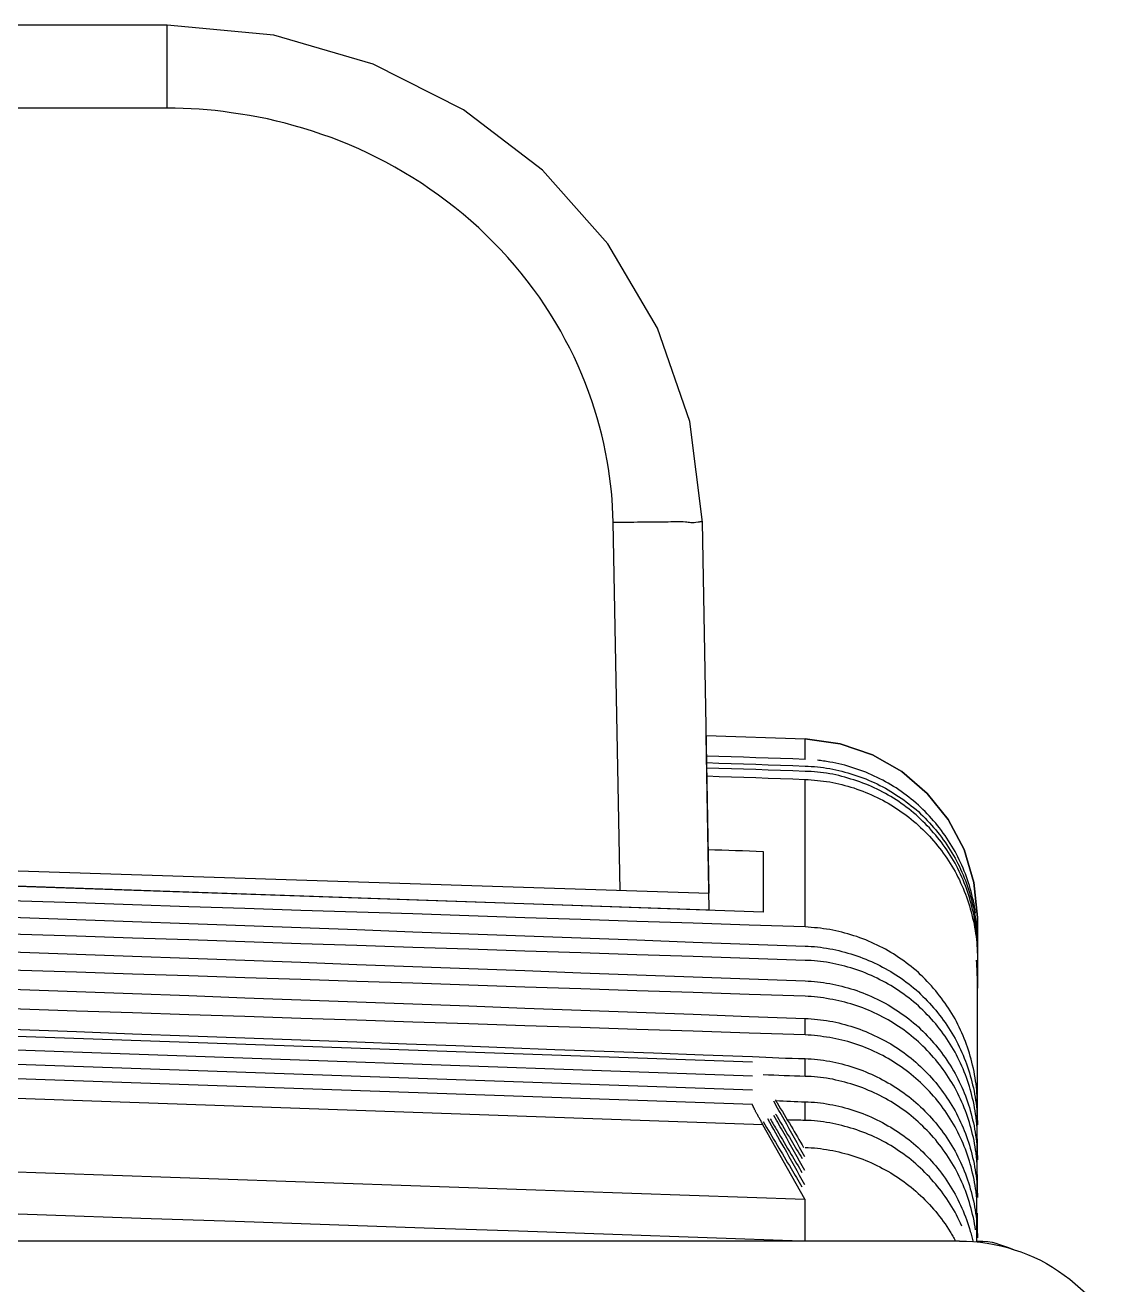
# Model space of a CAD drawing. Header units: metres. Extents: x 0 to 2830, y 0 to 842.
# Drawn here: x 1689.37 to 1703.08, y 648.52 to 664.52 of the extents above; entities that cross this region are included whole.
import ezdxf

# ---------------------------------------------------------------- set-up
doc = ezdxf.new("R2010")
doc.units = ezdxf.units.M
doc.layers.add('SCHEMATICS', color=7, linetype='Continuous')

msp = doc.modelspace()

# ---------------------------------------------------------------- linework, layer by layer
at = {"layer": 'SCHEMATICS', "color": 7}
for p, q in [((1691.177, 664.523), (1687.277, 664.523)), ((1691.177, 664.523), (1687.277, 664.523)), ((1691.177, 663.469), (1691.177, 664.523)), ((1691.177, 663.469), (1687.277, 663.469)), ((1696.931, 653.527), (1696.844, 658.207)), ((1698.065, 653.492), (1697.977, 658.207)), ((1698.065, 653.492), (1697.977, 658.207)), ((1698.064, 653.28), (1698.025, 655.496)), ((1698.025, 655.496), (1699.282, 655.453)), ((1698.025, 655.496), (1699.282, 655.453)), ((1699.282, 655.194), (1699.282, 655.453)), ((1699.282, 653.064), (1699.282, 654.939)), ((1680.397, 654.064), (1698.065, 653.492)), ((1698.748, 654.025), (1698.748, 653.254)), ((1698.748, 653.254), (1680.008, 653.9)), ((1680.396, 653.886), (1698.064, 653.28)), ((1701.471, 653.184), (1701.471, 652.925)), ((1701.471, 652.925), (1701.471, 653.184)), ((1701.471, 652.925), (1701.461, 649.073)), ((1701.471, 650.548), (1701.471, 652.609)), ((1698.613, 651.345), (1680.649, 651.973)), ((1698.613, 651.17), (1680.649, 651.798)), ((1699.282, 651.693), (1699.282, 651.902)), ((1698.613, 650.99), (1680.649, 651.617)), ((1698.613, 650.808), (1680.649, 651.436)), ((1699.282, 651.165), (1699.282, 651.391)), ((1698.747, 650.551), (1680.52, 651.191)), ((1699.282, 650.606), (1699.282, 650.842)), ((1699.28, 649.604), (1698.747, 650.551)), ((1701.471, 650.103), (1701.471, 650.372)), ((1680.005, 650.275), (1699.28, 649.604)), ((1701.471, 649.626), (1701.471, 649.918)), ((1699.282, 649.073), (1699.282, 649.604)), ((1701.471, 649.115), (1701.471, 649.426)), ((1701.244, 649.073), (1677.888, 649.073))]:
    msp.add_line(p, q, dxfattribs=at)
for points in [[(1697.977, 658.207), (1697.818, 659.485), (1697.409, 660.673), (1696.775, 661.746), (1695.944, 662.679), (1694.941, 663.449), (1693.795, 664.029), (1692.531, 664.395), (1691.177, 664.523)], [(1697.977, 658.207), (1697.818, 659.485), (1697.409, 660.673), (1696.775, 661.746), (1695.944, 662.679), (1694.941, 663.449), (1693.795, 664.029), (1692.531, 664.395), (1691.177, 664.523)], [(1691.992, 663.411), (1691.891, 663.425), (1691.789, 663.437), (1691.687, 663.446), (1691.585, 663.455), (1691.483, 663.461), (1691.381, 663.465), (1691.279, 663.468), (1691.177, 663.469)], [(1692.902, 663.213), (1692.79, 663.246), (1692.678, 663.277), (1692.565, 663.305), (1692.451, 663.331), (1692.337, 663.354), (1692.223, 663.375), (1692.108, 663.394), (1691.992, 663.411)], [(1693.839, 662.842), (1693.726, 662.898), (1693.611, 662.951), (1693.496, 663.001), (1693.379, 663.049), (1693.261, 663.094), (1693.142, 663.136), (1693.022, 663.176), (1692.902, 663.213)], [(1694.728, 662.287), (1694.623, 662.365), (1694.516, 662.441), (1694.408, 662.514), (1694.297, 662.585), (1694.185, 662.653), (1694.071, 662.719), (1693.956, 662.782), (1693.839, 662.842)], [(1695.504, 661.571), (1695.415, 661.668), (1695.324, 661.763), (1695.231, 661.856), (1695.135, 661.947), (1695.037, 662.035), (1694.936, 662.121), (1694.833, 662.205), (1694.728, 662.287)], [(1696.115, 660.739), (1696.048, 660.849), (1695.978, 660.958), (1695.906, 661.065), (1695.831, 661.17), (1695.753, 661.273), (1695.673, 661.374), (1695.59, 661.474), (1695.504, 661.571)], [(1696.535, 659.857), (1696.492, 659.971), (1696.446, 660.084), (1696.398, 660.196), (1696.347, 660.307), (1696.293, 660.417), (1696.236, 660.525), (1696.177, 660.633), (1696.115, 660.739)], [(1696.769, 658.988), (1696.748, 659.098), (1696.725, 659.208), (1696.699, 659.318), (1696.671, 659.427), (1696.641, 659.535), (1696.608, 659.643), (1696.573, 659.75), (1696.535, 659.857)], [(1696.844, 658.207), (1696.841, 658.305), (1696.837, 658.403), (1696.83, 658.501), (1696.822, 658.599), (1696.811, 658.697), (1696.799, 658.794), (1696.785, 658.891), (1696.769, 658.988)], [(1696.844, 658.207), (1696.888, 658.207), (1696.932, 658.208), (1696.976, 658.208), (1697.02, 658.209), (1697.064, 658.21), (1697.108, 658.21), (1697.151, 658.211), (1697.194, 658.211)], [(1697.194, 658.211), (1697.233, 658.211), (1697.272, 658.211), (1697.311, 658.211), (1697.351, 658.211), (1697.39, 658.211), (1697.43, 658.212), (1697.47, 658.212), (1697.511, 658.213)], [(1697.511, 658.213), (1697.544, 658.214), (1697.576, 658.216), (1697.609, 658.217), (1697.641, 658.217), (1697.673, 658.218), (1697.703, 658.217), (1697.733, 658.215), (1697.761, 658.213)], [(1697.761, 658.213), (1697.779, 658.211), (1697.796, 658.208), (1697.814, 658.206), (1697.832, 658.204), (1697.851, 658.203), (1697.872, 658.204), (1697.896, 658.206), (1697.922, 658.211)], [(1697.922, 658.211), (1697.932, 658.212), (1697.941, 658.214), (1697.95, 658.215), (1697.959, 658.216), (1697.966, 658.216), (1697.972, 658.214), (1697.976, 658.212), (1697.977, 658.207)], [(1699.282, 655.453), (1699.727, 655.393), (1700.139, 655.252), (1700.511, 655.039), (1700.834, 654.761), (1701.1, 654.428), (1701.301, 654.048), (1701.427, 653.631), (1701.471, 653.184)], [(1701.471, 653.184), (1701.427, 653.631), (1701.301, 654.048), (1701.1, 654.428), (1700.834, 654.761), (1700.511, 655.039), (1700.139, 655.252), (1699.727, 655.393), (1699.282, 655.453)], [(1699.282, 655.194), (1699.126, 655.199), (1698.969, 655.204), (1698.813, 655.21), (1698.656, 655.215), (1698.499, 655.22), (1698.343, 655.226), (1698.186, 655.231), (1698.029, 655.236)], [(1698.031, 655.152), (1698.187, 655.147), (1698.343, 655.142), (1698.5, 655.137), (1698.656, 655.131), (1698.813, 655.126), (1698.969, 655.12), (1699.126, 655.115), (1699.282, 655.109)], [(1699.595, 655.159), (1699.575, 655.163), (1699.555, 655.166), (1699.535, 655.17), (1699.516, 655.173), (1699.496, 655.176), (1699.477, 655.179), (1699.458, 655.181), (1699.438, 655.182)], [(1699.902, 655.084), (1699.864, 655.096), (1699.827, 655.108), (1699.788, 655.118), (1699.75, 655.128), (1699.712, 655.137), (1699.673, 655.145), (1699.634, 655.153), (1699.595, 655.159)], [(1699.282, 655.041), (1699.126, 655.047), (1698.97, 655.053), (1698.813, 655.058), (1698.657, 655.063), (1698.501, 655.068), (1698.345, 655.074), (1698.188, 655.079), (1698.031, 655.084)], [(1698.034, 654.984), (1698.19, 654.978), (1698.346, 654.973), (1698.502, 654.968), (1698.658, 654.962), (1698.814, 654.957), (1698.97, 654.951), (1699.126, 654.945), (1699.282, 654.939)], [(1699.282, 655.109), (1699.321, 655.108), (1699.361, 655.105), (1699.4, 655.103), (1699.439, 655.099), (1699.478, 655.095), (1699.517, 655.09), (1699.556, 655.084), (1699.595, 655.078)], [(1699.595, 655.012), (1699.556, 655.018), (1699.517, 655.023), (1699.478, 655.028), (1699.439, 655.032), (1699.4, 655.035), (1699.361, 655.038), (1699.321, 655.04), (1699.282, 655.041)], [(1699.595, 655.078), (1699.634, 655.07), (1699.673, 655.062), (1699.712, 655.053), (1699.75, 655.043), (1699.788, 655.033), (1699.827, 655.022), (1699.864, 655.011), (1699.902, 654.998)], [(1699.902, 654.932), (1699.864, 654.944), (1699.827, 654.956), (1699.788, 654.967), (1699.75, 654.977), (1699.712, 654.987), (1699.673, 654.996), (1699.634, 655.004), (1699.595, 655.012)], [(1700.197, 654.965), (1700.161, 654.982), (1700.125, 654.999), (1700.089, 655.015), (1700.052, 655.03), (1700.015, 655.044), (1699.978, 655.058), (1699.94, 655.071), (1699.902, 655.084)], [(1699.902, 654.998), (1699.94, 654.985), (1699.978, 654.972), (1700.015, 654.959), (1700.052, 654.945), (1700.089, 654.93), (1700.125, 654.914), (1700.161, 654.898), (1700.197, 654.881)], [(1700.471, 654.808), (1700.438, 654.83), (1700.405, 654.851), (1700.371, 654.871), (1700.337, 654.891), (1700.303, 654.91), (1700.268, 654.929), (1700.233, 654.947), (1700.197, 654.965)], [(1699.282, 654.939), (1699.321, 654.937), (1699.361, 654.934), (1699.4, 654.931), (1699.439, 654.927), (1699.478, 654.922), (1699.517, 654.918), (1699.556, 654.912), (1699.595, 654.907)], [(1699.595, 654.907), (1699.634, 654.899), (1699.673, 654.891), (1699.712, 654.882), (1699.75, 654.873), (1699.788, 654.863), (1699.827, 654.852), (1699.864, 654.841), (1699.902, 654.83)], [(1700.197, 654.815), (1700.161, 654.832), (1700.125, 654.848), (1700.089, 654.864), (1700.052, 654.879), (1700.015, 654.893), (1699.978, 654.907), (1699.94, 654.92), (1699.902, 654.932)], [(1699.902, 654.83), (1699.94, 654.817), (1699.978, 654.803), (1700.015, 654.789), (1700.052, 654.774), (1700.089, 654.759), (1700.125, 654.743), (1700.161, 654.727), (1700.197, 654.71)], [(1700.197, 654.881), (1700.233, 654.863), (1700.268, 654.845), (1700.303, 654.826), (1700.337, 654.807), (1700.371, 654.787), (1700.404, 654.766), (1700.437, 654.745), (1700.469, 654.723)], [(1700.471, 654.657), (1700.438, 654.679), (1700.405, 654.701), (1700.371, 654.721), (1700.337, 654.741), (1700.303, 654.761), (1700.268, 654.779), (1700.233, 654.797), (1700.197, 654.815)], [(1700.722, 654.613), (1700.692, 654.639), (1700.661, 654.665), (1700.63, 654.69), (1700.599, 654.715), (1700.568, 654.739), (1700.536, 654.762), (1700.504, 654.785), (1700.471, 654.808)], [(1700.197, 654.71), (1700.233, 654.692), (1700.268, 654.674), (1700.303, 654.655), (1700.337, 654.636), (1700.371, 654.616), (1700.404, 654.595), (1700.437, 654.573), (1700.469, 654.551)], [(1700.469, 654.723), (1700.502, 654.701), (1700.535, 654.678), (1700.567, 654.654), (1700.599, 654.63), (1700.63, 654.605), (1700.661, 654.581), (1700.692, 654.555), (1700.722, 654.53)], [(1700.722, 654.46), (1700.692, 654.487), (1700.661, 654.513), (1700.63, 654.539), (1700.599, 654.564), (1700.568, 654.588), (1700.536, 654.612), (1700.504, 654.635), (1700.471, 654.657)], [(1700.469, 654.551), (1700.502, 654.529), (1700.535, 654.507), (1700.567, 654.483), (1700.599, 654.459), (1700.63, 654.434), (1700.661, 654.408), (1700.692, 654.382), (1700.722, 654.355)], [(1700.941, 654.384), (1700.915, 654.414), (1700.888, 654.443), (1700.861, 654.472), (1700.834, 654.501), (1700.806, 654.53), (1700.778, 654.558), (1700.75, 654.586), (1700.722, 654.613)], [(1700.722, 654.53), (1700.75, 654.503), (1700.778, 654.475), (1700.806, 654.446), (1700.834, 654.417), (1700.861, 654.388), (1700.888, 654.358), (1700.915, 654.329), (1700.941, 654.3)], [(1700.941, 654.23), (1700.915, 654.261), (1700.888, 654.292), (1700.861, 654.322), (1700.834, 654.351), (1700.806, 654.379), (1700.778, 654.406), (1700.75, 654.434), (1700.722, 654.46)], [(1700.722, 654.355), (1700.75, 654.329), (1700.778, 654.302), (1700.806, 654.274), (1700.834, 654.246), (1700.861, 654.217), (1700.888, 654.187), (1700.915, 654.157), (1700.941, 654.126)], [(1701.127, 654.126), (1701.106, 654.16), (1701.084, 654.193), (1701.061, 654.226), (1701.038, 654.258), (1701.015, 654.29), (1700.991, 654.322), (1700.966, 654.353), (1700.941, 654.384)], [(1700.941, 654.3), (1700.966, 654.268), (1700.991, 654.237), (1701.015, 654.205), (1701.038, 654.173), (1701.061, 654.14), (1701.084, 654.108), (1701.106, 654.075), (1701.127, 654.041)], [(1701.127, 653.976), (1701.106, 654.01), (1701.084, 654.044), (1701.061, 654.076), (1701.038, 654.109), (1701.015, 654.14), (1700.991, 654.171), (1700.966, 654.201), (1700.941, 654.23)], [(1698.049, 654.049), (1698.137, 654.046), (1698.225, 654.043), (1698.313, 654.04), (1698.4, 654.037), (1698.487, 654.034), (1698.574, 654.031), (1698.661, 654.028), (1698.748, 654.025)], [(1700.941, 654.126), (1700.966, 654.096), (1700.991, 654.065), (1701.015, 654.034), (1701.038, 654.002), (1701.061, 653.97), (1701.084, 653.937), (1701.106, 653.904), (1701.127, 653.871)], [(1701.273, 653.848), (1701.258, 653.884), (1701.241, 653.919), (1701.224, 653.955), (1701.206, 653.99), (1701.187, 654.024), (1701.168, 654.059), (1701.148, 654.092), (1701.127, 654.126)], [(1701.127, 654.041), (1701.148, 654.007), (1701.168, 653.973), (1701.187, 653.939), (1701.206, 653.904), (1701.224, 653.869), (1701.242, 653.834), (1701.258, 653.798), (1701.274, 653.762)], [(1701.273, 653.698), (1701.258, 653.734), (1701.241, 653.77), (1701.224, 653.805), (1701.206, 653.84), (1701.187, 653.875), (1701.168, 653.909), (1701.148, 653.943), (1701.127, 653.976)], [(1701.127, 653.871), (1701.148, 653.837), (1701.168, 653.803), (1701.187, 653.768), (1701.206, 653.733), (1701.224, 653.698), (1701.242, 653.663), (1701.258, 653.627), (1701.274, 653.592)], [(1701.381, 653.552), (1701.37, 653.589), (1701.359, 653.627), (1701.346, 653.664), (1701.333, 653.701), (1701.319, 653.738), (1701.304, 653.775), (1701.289, 653.812), (1701.273, 653.848)], [(1701.381, 653.4), (1701.37, 653.438), (1701.359, 653.476), (1701.346, 653.514), (1701.333, 653.551), (1701.319, 653.588), (1701.304, 653.625), (1701.289, 653.662), (1701.273, 653.698)], [(1701.274, 653.762), (1701.29, 653.726), (1701.305, 653.689), (1701.319, 653.653), (1701.333, 653.616), (1701.346, 653.578), (1701.359, 653.541), (1701.37, 653.502), (1701.381, 653.464)], [(1701.274, 653.592), (1701.29, 653.556), (1701.305, 653.519), (1701.319, 653.482), (1701.333, 653.445), (1701.346, 653.407), (1701.359, 653.37), (1701.37, 653.332), (1701.381, 653.295)], [(1701.449, 653.241), (1701.443, 653.28), (1701.436, 653.319), (1701.429, 653.358), (1701.42, 653.397), (1701.411, 653.436), (1701.402, 653.475), (1701.392, 653.513), (1701.381, 653.552)], [(1693.588, 653.252), (1692.876, 653.275), (1692.163, 653.299), (1691.451, 653.322), (1690.739, 653.346), (1690.027, 653.369), (1689.315, 653.393), (1688.603, 653.417), (1687.891, 653.441)], [(1701.381, 653.464), (1701.392, 653.426), (1701.402, 653.388), (1701.411, 653.349), (1701.42, 653.311), (1701.429, 653.272), (1701.436, 653.233), (1701.443, 653.194), (1701.449, 653.155)], [(1701.449, 653.089), (1701.443, 653.128), (1701.436, 653.168), (1701.429, 653.207), (1701.42, 653.246), (1701.411, 653.285), (1701.402, 653.324), (1701.392, 653.362), (1701.381, 653.4)], [(1687.891, 653.239), (1688.603, 653.213), (1689.315, 653.186), (1690.027, 653.16), (1690.739, 653.134), (1691.451, 653.108), (1692.163, 653.082), (1692.876, 653.056), (1693.588, 653.03)], [(1699.282, 653.064), (1698.57, 653.087), (1697.858, 653.111), (1697.146, 653.134), (1696.434, 653.158), (1695.722, 653.182), (1695.011, 653.205), (1694.299, 653.229), (1693.588, 653.252)], [(1701.381, 653.295), (1701.392, 653.256), (1701.402, 653.217), (1701.411, 653.178), (1701.42, 653.139), (1701.429, 653.1), (1701.436, 653.06), (1701.443, 653.021), (1701.449, 652.982)], [(1699.595, 653.03), (1699.556, 653.037), (1699.517, 653.042), (1699.478, 653.047), (1699.439, 653.051), (1699.4, 653.055), (1699.361, 653.058), (1699.321, 653.061), (1699.282, 653.064)], [(1701.449, 653.155), (1701.454, 653.115), (1701.458, 653.076), (1701.462, 653.036), (1701.465, 652.997), (1701.468, 652.957), (1701.469, 652.918), (1701.471, 652.878), (1701.471, 652.839)], [(1701.469, 652.839), (1701.468, 652.871), (1701.467, 652.902), (1701.465, 652.934), (1701.463, 652.965), (1701.46, 652.996), (1701.457, 653.027), (1701.453, 653.058), (1701.449, 653.089)], [(1693.588, 652.828), (1692.876, 652.851), (1692.163, 652.875), (1691.451, 652.899), (1690.739, 652.923), (1690.027, 652.946), (1689.315, 652.97), (1688.603, 652.994), (1687.891, 653.017)], [(1693.588, 653.03), (1694.299, 653.003), (1695.011, 652.977), (1695.722, 652.951), (1696.434, 652.925), (1697.146, 652.899), (1697.858, 652.873), (1698.57, 652.847), (1699.282, 652.821)], [(1699.902, 652.953), (1699.864, 652.965), (1699.827, 652.976), (1699.788, 652.987), (1699.75, 652.997), (1699.712, 653.006), (1699.673, 653.015), (1699.634, 653.023), (1699.595, 653.03)], [(1700.197, 652.834), (1700.161, 652.851), (1700.125, 652.868), (1700.089, 652.884), (1700.052, 652.9), (1700.015, 652.914), (1699.978, 652.928), (1699.94, 652.941), (1699.902, 652.953)], [(1701.449, 652.982), (1701.454, 652.944), (1701.458, 652.905), (1701.462, 652.866), (1701.465, 652.827), (1701.468, 652.788), (1701.469, 652.749), (1701.471, 652.709), (1701.471, 652.669)], [(1687.891, 652.797), (1688.603, 652.771), (1689.315, 652.745), (1690.027, 652.719), (1690.739, 652.693), (1691.451, 652.667), (1692.163, 652.641), (1692.876, 652.615), (1693.588, 652.589)], [(1699.282, 652.64), (1698.57, 652.664), (1697.858, 652.687), (1697.146, 652.711), (1696.434, 652.734), (1695.722, 652.758), (1695.011, 652.781), (1694.299, 652.805), (1693.588, 652.828)], [(1699.282, 652.821), (1699.321, 652.82), (1699.361, 652.818), (1699.4, 652.814), (1699.439, 652.81), (1699.478, 652.806), (1699.517, 652.8), (1699.556, 652.794), (1699.595, 652.787)], [(1699.595, 652.787), (1699.634, 652.78), (1699.673, 652.772), (1699.712, 652.763), (1699.75, 652.754), (1699.788, 652.744), (1699.827, 652.733), (1699.864, 652.721), (1699.902, 652.709)], [(1700.469, 652.678), (1700.437, 652.7), (1700.404, 652.721), (1700.371, 652.741), (1700.337, 652.761), (1700.303, 652.78), (1700.268, 652.799), (1700.233, 652.817), (1700.197, 652.834)], [(1693.588, 652.589), (1694.299, 652.562), (1695.011, 652.536), (1695.722, 652.51), (1696.434, 652.483), (1697.146, 652.457), (1697.858, 652.431), (1698.57, 652.405), (1699.282, 652.378)], [(1699.595, 652.609), (1699.556, 652.615), (1699.517, 652.62), (1699.478, 652.625), (1699.439, 652.629), (1699.4, 652.633), (1699.361, 652.636), (1699.321, 652.638), (1699.282, 652.64)], [(1699.902, 652.532), (1699.864, 652.544), (1699.827, 652.555), (1699.788, 652.566), (1699.75, 652.575), (1699.712, 652.585), (1699.673, 652.593), (1699.634, 652.601), (1699.595, 652.609)], [(1699.902, 652.709), (1699.94, 652.696), (1699.978, 652.683), (1700.015, 652.669), (1700.052, 652.655), (1700.089, 652.64), (1700.125, 652.624), (1700.161, 652.608), (1700.197, 652.591)], [(1700.197, 652.591), (1700.232, 652.573), (1700.267, 652.555), (1700.301, 652.536), (1700.336, 652.517), (1700.37, 652.497), (1700.403, 652.477), (1700.436, 652.456), (1700.469, 652.435)], [(1700.722, 652.484), (1700.692, 652.51), (1700.661, 652.535), (1700.63, 652.56), (1700.599, 652.585), (1700.567, 652.609), (1700.535, 652.632), (1700.502, 652.655), (1700.469, 652.678)], [(1701.468, 652.522), (1701.467, 652.537), (1701.466, 652.552), (1701.465, 652.567), (1701.464, 652.582), (1701.463, 652.598), (1701.462, 652.613), (1701.461, 652.628), (1701.46, 652.643)], [(1693.588, 652.371), (1692.876, 652.395), (1692.163, 652.419), (1691.451, 652.442), (1690.739, 652.465), (1690.027, 652.489), (1689.315, 652.512), (1688.603, 652.535), (1687.891, 652.559)], [(1700.197, 652.412), (1700.161, 652.43), (1700.125, 652.446), (1700.089, 652.462), (1700.052, 652.477), (1700.015, 652.492), (1699.978, 652.506), (1699.94, 652.519), (1699.902, 652.532)], [(1700.469, 652.256), (1700.437, 652.278), (1700.404, 652.299), (1700.371, 652.319), (1700.337, 652.339), (1700.303, 652.358), (1700.268, 652.376), (1700.233, 652.394), (1700.197, 652.412)], [(1700.469, 652.435), (1700.502, 652.412), (1700.535, 652.388), (1700.567, 652.364), (1700.599, 652.34), (1700.63, 652.315), (1700.661, 652.29), (1700.692, 652.264), (1700.722, 652.238)], [(1700.941, 652.254), (1700.915, 652.284), (1700.888, 652.314), (1700.861, 652.343), (1700.834, 652.372), (1700.806, 652.401), (1700.778, 652.429), (1700.75, 652.457), (1700.722, 652.484)], [(1701.471, 652.405), (1701.471, 652.42), (1701.471, 652.434), (1701.47, 652.449), (1701.47, 652.464), (1701.469, 652.479), (1701.469, 652.493), (1701.468, 652.508), (1701.468, 652.522)], [(1687.891, 652.324), (1688.603, 652.297), (1689.315, 652.27), (1690.027, 652.244), (1690.739, 652.218), (1691.451, 652.192), (1692.163, 652.165), (1692.876, 652.139), (1693.588, 652.113)], [(1699.282, 652.183), (1698.57, 652.207), (1697.858, 652.23), (1697.146, 652.254), (1696.434, 652.277), (1695.722, 652.301), (1695.011, 652.324), (1694.299, 652.348), (1693.588, 652.371)], [(1699.282, 652.378), (1699.321, 652.377), (1699.361, 652.374), (1699.4, 652.371), (1699.439, 652.368), (1699.478, 652.363), (1699.517, 652.358), (1699.556, 652.351), (1699.595, 652.344)], [(1699.595, 652.344), (1699.634, 652.337), (1699.673, 652.329), (1699.711, 652.32), (1699.75, 652.311), (1699.788, 652.301), (1699.826, 652.291), (1699.864, 652.28), (1699.902, 652.268)], [(1699.902, 652.268), (1699.94, 652.255), (1699.978, 652.241), (1700.015, 652.227), (1700.052, 652.212), (1700.089, 652.197), (1700.125, 652.181), (1700.161, 652.165), (1700.197, 652.148)], [(1700.722, 652.06), (1700.692, 652.086), (1700.661, 652.112), (1700.63, 652.137), (1700.599, 652.162), (1700.567, 652.186), (1700.535, 652.21), (1700.502, 652.233), (1700.469, 652.256)], [(1701.127, 651.998), (1701.106, 652.031), (1701.084, 652.063), (1701.061, 652.095), (1701.038, 652.127), (1701.015, 652.159), (1700.991, 652.191), (1700.966, 652.223), (1700.941, 652.254)], [(1693.588, 652.113), (1694.299, 652.087), (1695.011, 652.061), (1695.722, 652.034), (1696.434, 652.007), (1697.146, 651.981), (1697.858, 651.954), (1698.57, 651.928), (1699.282, 651.902)], [(1699.595, 652.148), (1699.556, 652.156), (1699.517, 652.162), (1699.478, 652.167), (1699.439, 652.172), (1699.4, 652.176), (1699.361, 652.179), (1699.321, 652.181), (1699.282, 652.183)], [(1699.902, 652.074), (1699.864, 652.086), (1699.827, 652.097), (1699.788, 652.107), (1699.75, 652.117), (1699.712, 652.126), (1699.673, 652.134), (1699.634, 652.141), (1699.595, 652.148)], [(1700.197, 652.148), (1700.232, 652.131), (1700.267, 652.113), (1700.301, 652.094), (1700.336, 652.075), (1700.37, 652.054), (1700.403, 652.033), (1700.436, 652.011), (1700.469, 651.988)], [(1700.722, 652.238), (1700.75, 652.21), (1700.778, 652.182), (1700.806, 652.154), (1700.834, 652.125), (1700.861, 652.096), (1700.888, 652.067), (1700.915, 652.037), (1700.941, 652.007)], [(1693.588, 651.88), (1692.876, 651.902), (1692.163, 651.925), (1691.451, 651.948), (1690.739, 651.971), (1690.027, 651.994), (1689.315, 652.018), (1688.603, 652.041), (1687.891, 652.065)], [(1700.197, 651.955), (1700.161, 651.972), (1700.125, 651.989), (1700.089, 652.005), (1700.052, 652.021), (1700.015, 652.036), (1699.978, 652.049), (1699.94, 652.062), (1699.902, 652.074)], [(1700.469, 651.799), (1700.437, 651.821), (1700.404, 651.842), (1700.371, 651.862), (1700.337, 651.882), (1700.303, 651.901), (1700.268, 651.92), (1700.233, 651.938), (1700.197, 651.955)], [(1700.469, 651.988), (1700.502, 651.966), (1700.535, 651.944), (1700.567, 651.921), (1700.599, 651.896), (1700.63, 651.872), (1700.661, 651.846), (1700.692, 651.821), (1700.722, 651.795)], [(1700.941, 651.834), (1700.915, 651.863), (1700.888, 651.892), (1700.861, 651.921), (1700.834, 651.949), (1700.806, 651.977), (1700.778, 652.005), (1700.75, 652.033), (1700.722, 652.06)], [(1700.941, 652.007), (1700.966, 651.976), (1700.991, 651.944), (1701.015, 651.913), (1701.038, 651.881), (1701.061, 651.849), (1701.084, 651.816), (1701.106, 651.783), (1701.127, 651.75)], [(1701.273, 651.718), (1701.258, 651.754), (1701.241, 651.79), (1701.224, 651.825), (1701.206, 651.861), (1701.187, 651.896), (1701.168, 651.93), (1701.148, 651.964), (1701.127, 651.998)], [(1687.891, 651.812), (1688.603, 651.786), (1689.315, 651.76), (1690.027, 651.734), (1690.739, 651.708), (1691.451, 651.682), (1692.163, 651.656), (1692.876, 651.629), (1693.588, 651.603)], [(1699.282, 651.693), (1698.57, 651.716), (1697.858, 651.739), (1697.146, 651.762), (1696.434, 651.786), (1695.722, 651.809), (1695.011, 651.833), (1694.299, 651.856), (1693.588, 651.88)], [(1699.282, 651.902), (1699.321, 651.9), (1699.361, 651.897), (1699.4, 651.894), (1699.439, 651.89), (1699.478, 651.886), (1699.517, 651.881), (1699.556, 651.875), (1699.595, 651.868)], [(1699.595, 651.868), (1699.634, 651.861), (1699.673, 651.853), (1699.711, 651.844), (1699.75, 651.835), (1699.788, 651.825), (1699.826, 651.814), (1699.864, 651.803), (1699.902, 651.791)], [(1699.902, 651.791), (1699.94, 651.778), (1699.978, 651.764), (1700.015, 651.749), (1700.052, 651.734), (1700.089, 651.719), (1700.125, 651.703), (1700.161, 651.687), (1700.197, 651.67)], [(1700.722, 651.605), (1700.692, 651.631), (1700.661, 651.657), (1700.63, 651.682), (1700.599, 651.707), (1700.567, 651.731), (1700.535, 651.755), (1700.502, 651.777), (1700.469, 651.799)], [(1700.722, 651.795), (1700.75, 651.767), (1700.778, 651.739), (1700.806, 651.711), (1700.834, 651.682), (1700.861, 651.653), (1700.888, 651.623), (1700.915, 651.593), (1700.941, 651.562)], [(1701.127, 651.576), (1701.106, 651.609), (1701.084, 651.642), (1701.061, 651.675), (1701.038, 651.707), (1701.015, 651.739), (1700.991, 651.771), (1700.966, 651.802), (1700.941, 651.834)], [(1699.595, 651.658), (1699.556, 651.664), (1699.517, 651.67), (1699.478, 651.676), (1699.439, 651.68), (1699.4, 651.684), (1699.361, 651.688), (1699.321, 651.691), (1699.282, 651.693)], [(1699.902, 651.583), (1699.864, 651.595), (1699.827, 651.607), (1699.788, 651.617), (1699.75, 651.627), (1699.712, 651.635), (1699.673, 651.643), (1699.634, 651.651), (1699.595, 651.658)], [(1700.197, 651.67), (1700.232, 651.653), (1700.267, 651.635), (1700.301, 651.616), (1700.336, 651.597), (1700.37, 651.577), (1700.403, 651.556), (1700.436, 651.535), (1700.469, 651.514)], [(1700.941, 651.376), (1700.915, 651.406), (1700.888, 651.436), (1700.861, 651.465), (1700.834, 651.494), (1700.806, 651.523), (1700.778, 651.551), (1700.75, 651.578), (1700.722, 651.605)], [(1701.127, 651.75), (1701.148, 651.716), (1701.168, 651.682), (1701.187, 651.648), (1701.206, 651.613), (1701.224, 651.578), (1701.241, 651.543), (1701.258, 651.507), (1701.273, 651.471)], [(1701.381, 651.422), (1701.37, 651.46), (1701.359, 651.497), (1701.346, 651.535), (1701.333, 651.572), (1701.319, 651.609), (1701.304, 651.646), (1701.289, 651.682), (1701.273, 651.718)], [(1693.588, 651.603), (1694.216, 651.58), (1694.844, 651.556), (1695.472, 651.533), (1696.101, 651.509), (1696.729, 651.486), (1697.357, 651.463), (1697.986, 651.439), (1698.614, 651.416)], [(1700.197, 651.465), (1700.161, 651.482), (1700.125, 651.499), (1700.089, 651.515), (1700.052, 651.53), (1700.015, 651.544), (1699.978, 651.558), (1699.94, 651.571), (1699.902, 651.583)], [(1700.469, 651.309), (1700.437, 651.33), (1700.404, 651.351), (1700.371, 651.372), (1700.337, 651.392), (1700.303, 651.411), (1700.268, 651.43), (1700.233, 651.448), (1700.197, 651.465)], [(1700.469, 651.514), (1700.502, 651.491), (1700.535, 651.467), (1700.567, 651.444), (1700.599, 651.419), (1700.63, 651.395), (1700.66, 651.37), (1700.69, 651.344), (1700.719, 651.318)], [(1700.941, 651.562), (1700.966, 651.532), (1700.991, 651.501), (1701.015, 651.469), (1701.038, 651.437), (1701.061, 651.405), (1701.084, 651.372), (1701.106, 651.339), (1701.127, 651.306)], [(1701.273, 651.296), (1701.258, 651.332), (1701.241, 651.368), (1701.224, 651.403), (1701.206, 651.439), (1701.187, 651.473), (1701.168, 651.508), (1701.148, 651.542), (1701.127, 651.576)], [(1701.273, 651.471), (1701.289, 651.434), (1701.304, 651.397), (1701.319, 651.36), (1701.333, 651.323), (1701.346, 651.286), (1701.359, 651.248), (1701.37, 651.21), (1701.381, 651.172)], [(1698.614, 651.416), (1698.698, 651.413), (1698.782, 651.409), (1698.866, 651.406), (1698.949, 651.402), (1699.032, 651.399), (1699.116, 651.396), (1699.199, 651.393), (1699.282, 651.391)], [(1699.282, 651.391), (1699.321, 651.389), (1699.361, 651.387), (1699.4, 651.384), (1699.439, 651.38), (1699.478, 651.376), (1699.517, 651.371), (1699.556, 651.365), (1699.595, 651.359)], [(1699.595, 651.359), (1699.634, 651.35), (1699.673, 651.341), (1699.711, 651.332), (1699.75, 651.323), (1699.788, 651.313), (1699.826, 651.302), (1699.864, 651.291), (1699.902, 651.279)], [(1700.719, 651.114), (1700.69, 651.14), (1700.66, 651.166), (1700.63, 651.191), (1700.599, 651.215), (1700.567, 651.239), (1700.535, 651.263), (1700.502, 651.286), (1700.469, 651.309)], [(1700.719, 651.318), (1700.748, 651.291), (1700.777, 651.263), (1700.805, 651.235), (1700.833, 651.206), (1700.861, 651.177), (1700.888, 651.147), (1700.915, 651.117), (1700.941, 651.087)], [(1701.127, 651.119), (1701.106, 651.152), (1701.084, 651.185), (1701.061, 651.218), (1701.038, 651.251), (1701.015, 651.283), (1700.991, 651.315), (1700.966, 651.346), (1700.941, 651.376)], [(1701.127, 651.306), (1701.148, 651.272), (1701.168, 651.238), (1701.187, 651.203), (1701.206, 651.168), (1701.224, 651.133), (1701.241, 651.098), (1701.258, 651.063), (1701.273, 651.027)], [(1701.381, 651.001), (1701.37, 651.038), (1701.359, 651.076), (1701.346, 651.113), (1701.333, 651.15), (1701.319, 651.187), (1701.304, 651.224), (1701.289, 651.26), (1701.273, 651.296)], [(1701.449, 651.109), (1701.443, 651.149), (1701.436, 651.189), (1701.429, 651.228), (1701.42, 651.267), (1701.411, 651.306), (1701.402, 651.345), (1701.392, 651.383), (1701.381, 651.422)], [(1699.282, 651.165), (1699.215, 651.168), (1699.149, 651.17), (1699.082, 651.172), (1699.016, 651.174), (1698.949, 651.177), (1698.883, 651.179), (1698.816, 651.182), (1698.75, 651.185)], [(1699.595, 651.135), (1699.556, 651.141), (1699.517, 651.147), (1699.478, 651.152), (1699.439, 651.156), (1699.4, 651.16), (1699.361, 651.162), (1699.321, 651.164), (1699.282, 651.165)], [(1699.902, 651.058), (1699.864, 651.069), (1699.827, 651.08), (1699.788, 651.091), (1699.75, 651.101), (1699.712, 651.11), (1699.673, 651.119), (1699.634, 651.128), (1699.595, 651.135)], [(1699.902, 651.279), (1699.94, 651.266), (1699.978, 651.253), (1700.015, 651.239), (1700.052, 651.224), (1700.088, 651.208), (1700.124, 651.193), (1700.16, 651.176), (1700.195, 651.159)], [(1700.195, 651.159), (1700.231, 651.141), (1700.266, 651.123), (1700.301, 651.104), (1700.335, 651.084), (1700.37, 651.065), (1700.403, 651.044), (1700.436, 651.023), (1700.469, 651.001)], [(1701.381, 651.172), (1701.392, 651.133), (1701.402, 651.095), (1701.411, 651.057), (1701.42, 651.018), (1701.429, 650.979), (1701.436, 650.941), (1701.443, 650.902), (1701.449, 650.862)], [(1700.197, 650.94), (1700.161, 650.957), (1700.125, 650.973), (1700.089, 650.988), (1700.052, 651.003), (1700.015, 651.018), (1699.978, 651.032), (1699.94, 651.045), (1699.902, 651.058)], [(1700.469, 651.001), (1700.502, 650.979), (1700.535, 650.956), (1700.567, 650.932), (1700.599, 650.908), (1700.63, 650.883), (1700.66, 650.859), (1700.69, 650.833), (1700.719, 650.808)], [(1700.941, 650.884), (1700.915, 650.914), (1700.888, 650.944), (1700.861, 650.974), (1700.833, 651.003), (1700.805, 651.031), (1700.777, 651.059), (1700.748, 651.087), (1700.719, 651.114)], [(1700.941, 651.087), (1700.966, 651.056), (1700.991, 651.024), (1701.015, 650.992), (1701.038, 650.96), (1701.061, 650.928), (1701.084, 650.895), (1701.106, 650.862), (1701.127, 650.829)], [(1701.273, 650.839), (1701.258, 650.875), (1701.241, 650.911), (1701.224, 650.947), (1701.206, 650.982), (1701.187, 651.017), (1701.168, 651.052), (1701.148, 651.086), (1701.127, 651.119)], [(1701.273, 651.027), (1701.289, 650.991), (1701.304, 650.955), (1701.319, 650.918), (1701.333, 650.88), (1701.346, 650.843), (1701.359, 650.805), (1701.37, 650.768), (1701.381, 650.73)], [(1701.449, 650.687), (1701.443, 650.727), (1701.436, 650.766), (1701.429, 650.806), (1701.42, 650.845), (1701.411, 650.884), (1701.402, 650.923), (1701.392, 650.962), (1701.381, 651.001)], [(1701.471, 650.797), (1701.471, 650.837), (1701.469, 650.876), (1701.468, 650.916), (1701.465, 650.955), (1701.462, 650.994), (1701.458, 651.033), (1701.454, 651.071), (1701.449, 651.109)], [(1698.618, 650.793), (1698.617, 650.795), (1698.615, 650.798), (1698.614, 650.8), (1698.613, 650.803), (1698.613, 650.805), (1698.612, 650.806), (1698.613, 650.808), (1698.613, 650.808)], [(1699.015, 650.619), (1698.999, 650.647), (1698.982, 650.676), (1698.966, 650.705), (1698.949, 650.734), (1698.933, 650.763), (1698.916, 650.792), (1698.9, 650.822), (1698.883, 650.851)], [(1698.905, 650.866), (1698.907, 650.862), (1698.909, 650.857), (1698.912, 650.852), (1698.915, 650.848), (1698.918, 650.843), (1698.921, 650.838), (1698.924, 650.834), (1698.927, 650.83)], [(1698.91, 650.857), (1698.957, 650.855), (1699.003, 650.854), (1699.05, 650.852), (1699.096, 650.85), (1699.143, 650.848), (1699.189, 650.846), (1699.236, 650.844), (1699.282, 650.842)], [(1698.927, 650.83), (1698.949, 650.793), (1698.971, 650.755), (1698.993, 650.718), (1699.016, 650.68), (1699.038, 650.643), (1699.06, 650.606), (1699.083, 650.569), (1699.105, 650.532)], [(1699.282, 650.842), (1699.321, 650.841), (1699.361, 650.838), (1699.4, 650.836), (1699.439, 650.832), (1699.478, 650.828), (1699.517, 650.823), (1699.556, 650.817), (1699.595, 650.81)], [(1699.595, 650.81), (1699.634, 650.803), (1699.673, 650.795), (1699.711, 650.787), (1699.75, 650.777), (1699.788, 650.767), (1699.826, 650.756), (1699.864, 650.744), (1699.902, 650.732)], [(1700.469, 650.781), (1700.437, 650.803), (1700.404, 650.824), (1700.371, 650.845), (1700.337, 650.865), (1700.303, 650.884), (1700.268, 650.903), (1700.233, 650.922), (1700.197, 650.94)], [(1700.719, 650.808), (1700.748, 650.78), (1700.777, 650.752), (1700.805, 650.724), (1700.833, 650.695), (1700.861, 650.665), (1700.888, 650.635), (1700.915, 650.605), (1700.941, 650.574)], [(1701.127, 650.627), (1701.106, 650.661), (1701.084, 650.694), (1701.061, 650.727), (1701.038, 650.759), (1701.015, 650.791), (1700.991, 650.823), (1700.966, 650.854), (1700.941, 650.884)], [(1701.127, 650.829), (1701.148, 650.795), (1701.168, 650.761), (1701.187, 650.726), (1701.206, 650.692), (1701.224, 650.656), (1701.241, 650.621), (1701.258, 650.585), (1701.273, 650.549)], [(1701.381, 650.541), (1701.37, 650.579), (1701.359, 650.617), (1701.346, 650.655), (1701.333, 650.692), (1701.319, 650.729), (1701.304, 650.766), (1701.289, 650.803), (1701.273, 650.839)], [(1701.449, 650.862), (1701.454, 650.823), (1701.458, 650.784), (1701.462, 650.745), (1701.465, 650.705), (1701.468, 650.666), (1701.469, 650.627), (1701.471, 650.587), (1701.471, 650.548)], [(1698.635, 650.758), (1698.633, 650.762), (1698.631, 650.765), (1698.629, 650.769), (1698.627, 650.772), (1698.625, 650.777), (1698.623, 650.781), (1698.621, 650.787), (1698.618, 650.793)], [(1698.66, 650.705), (1698.657, 650.712), (1698.654, 650.719), (1698.65, 650.726), (1698.647, 650.733), (1698.644, 650.74), (1698.641, 650.746), (1698.638, 650.752), (1698.635, 650.758)], [(1698.701, 650.634), (1698.696, 650.644), (1698.691, 650.653), (1698.686, 650.662), (1698.681, 650.671), (1698.676, 650.679), (1698.671, 650.688), (1698.666, 650.696), (1698.66, 650.705)], [(1699.015, 650.44), (1698.999, 650.468), (1698.982, 650.497), (1698.966, 650.525), (1698.95, 650.554), (1698.934, 650.582), (1698.917, 650.611), (1698.901, 650.64), (1698.884, 650.669)], [(1698.908, 650.687), (1698.91, 650.683), (1698.913, 650.678), (1698.915, 650.674), (1698.918, 650.671), (1698.92, 650.667), (1698.922, 650.663), (1698.925, 650.659), (1698.927, 650.655)], [(1698.927, 650.655), (1698.949, 650.617), (1698.971, 650.579), (1698.993, 650.542), (1699.016, 650.504), (1699.038, 650.466), (1699.06, 650.429), (1699.083, 650.392), (1699.105, 650.355)], [(1699.902, 650.732), (1699.94, 650.719), (1699.978, 650.706), (1700.015, 650.692), (1700.052, 650.678), (1700.088, 650.663), (1700.124, 650.648), (1700.16, 650.631), (1700.195, 650.614)], [(1700.719, 650.587), (1700.69, 650.614), (1700.66, 650.64), (1700.63, 650.665), (1700.599, 650.69), (1700.567, 650.714), (1700.535, 650.737), (1700.502, 650.759), (1700.469, 650.781)], [(1701.381, 650.73), (1701.392, 650.691), (1701.402, 650.652), (1701.411, 650.613), (1701.42, 650.574), (1701.429, 650.535), (1701.436, 650.496), (1701.443, 650.456), (1701.449, 650.417)], [(1701.465, 650.532), (1701.464, 650.551), (1701.462, 650.57), (1701.461, 650.59), (1701.459, 650.609), (1701.456, 650.629), (1701.454, 650.648), (1701.452, 650.668), (1701.449, 650.687)], [(1698.747, 650.551), (1698.741, 650.562), (1698.735, 650.572), (1698.73, 650.583), (1698.724, 650.593), (1698.718, 650.604), (1698.713, 650.614), (1698.707, 650.624), (1698.701, 650.634)], [(1698.748, 650.591), (1698.771, 650.554), (1698.793, 650.517), (1698.815, 650.48), (1698.838, 650.443), (1698.86, 650.406), (1698.882, 650.368), (1698.905, 650.331), (1698.927, 650.293)], [(1699.015, 650.261), (1698.989, 650.306), (1698.963, 650.351), (1698.937, 650.397), (1698.911, 650.443), (1698.885, 650.489), (1698.86, 650.534), (1698.835, 650.58), (1698.81, 650.626)], [(1698.839, 650.626), (1698.85, 650.607), (1698.86, 650.588), (1698.871, 650.569), (1698.882, 650.55), (1698.893, 650.531), (1698.904, 650.513), (1698.916, 650.494), (1698.927, 650.476)], [(1699.28, 650.143), (1699.247, 650.203), (1699.213, 650.262), (1699.18, 650.322), (1699.147, 650.381), (1699.114, 650.44), (1699.081, 650.5), (1699.048, 650.559), (1699.015, 650.619)], [(1699.282, 650.606), (1699.254, 650.606), (1699.226, 650.607), (1699.197, 650.608), (1699.169, 650.609), (1699.141, 650.609), (1699.113, 650.61), (1699.085, 650.611), (1699.057, 650.612)], [(1699.105, 650.532), (1699.125, 650.499), (1699.145, 650.465), (1699.165, 650.431), (1699.184, 650.398), (1699.204, 650.364), (1699.224, 650.33), (1699.244, 650.297), (1699.263, 650.263)], [(1699.595, 650.574), (1699.556, 650.58), (1699.517, 650.586), (1699.478, 650.591), (1699.439, 650.596), (1699.4, 650.599), (1699.361, 650.603), (1699.321, 650.605), (1699.282, 650.606)], [(1699.902, 650.498), (1699.864, 650.509), (1699.827, 650.52), (1699.788, 650.53), (1699.75, 650.54), (1699.712, 650.55), (1699.673, 650.559), (1699.634, 650.567), (1699.595, 650.574)], [(1700.197, 650.381), (1700.161, 650.397), (1700.125, 650.413), (1700.089, 650.428), (1700.052, 650.443), (1700.015, 650.457), (1699.978, 650.471), (1699.94, 650.485), (1699.902, 650.498)], [(1700.195, 650.614), (1700.231, 650.596), (1700.266, 650.578), (1700.301, 650.559), (1700.335, 650.539), (1700.37, 650.519), (1700.403, 650.498), (1700.436, 650.477), (1700.469, 650.455)], [(1700.941, 650.358), (1700.915, 650.388), (1700.888, 650.418), (1700.861, 650.448), (1700.833, 650.477), (1700.805, 650.505), (1700.777, 650.533), (1700.748, 650.56), (1700.719, 650.587)], [(1700.941, 650.574), (1700.966, 650.544), (1700.991, 650.513), (1701.015, 650.481), (1701.038, 650.449), (1701.061, 650.417), (1701.084, 650.383), (1701.106, 650.35), (1701.127, 650.316)], [(1701.273, 650.349), (1701.258, 650.385), (1701.241, 650.42), (1701.224, 650.455), (1701.206, 650.491), (1701.187, 650.525), (1701.168, 650.56), (1701.148, 650.594), (1701.127, 650.627)], [(1701.273, 650.549), (1701.289, 650.513), (1701.304, 650.476), (1701.319, 650.44), (1701.333, 650.402), (1701.346, 650.365), (1701.359, 650.328), (1701.37, 650.29), (1701.381, 650.253)], [(1701.449, 650.233), (1701.443, 650.272), (1701.436, 650.311), (1701.429, 650.35), (1701.42, 650.389), (1701.411, 650.427), (1701.402, 650.465), (1701.392, 650.503), (1701.381, 650.541)], [(1698.927, 650.476), (1698.949, 650.438), (1698.971, 650.4), (1698.993, 650.362), (1699.016, 650.324), (1699.038, 650.287), (1699.06, 650.249), (1699.083, 650.212), (1699.105, 650.174)], [(1699.28, 649.968), (1699.247, 650.027), (1699.213, 650.086), (1699.18, 650.145), (1699.147, 650.204), (1699.114, 650.263), (1699.081, 650.322), (1699.048, 650.381), (1699.015, 650.44)], [(1699.105, 650.355), (1699.122, 650.325), (1699.14, 650.296), (1699.157, 650.266), (1699.175, 650.237), (1699.192, 650.208), (1699.209, 650.179), (1699.227, 650.15), (1699.244, 650.121)], [(1700.469, 650.22), (1700.437, 650.243), (1700.404, 650.265), (1700.371, 650.286), (1700.337, 650.306), (1700.303, 650.325), (1700.268, 650.344), (1700.233, 650.363), (1700.197, 650.381)], [(1700.469, 650.455), (1700.502, 650.433), (1700.535, 650.409), (1700.567, 650.386), (1700.599, 650.362), (1700.63, 650.337), (1700.66, 650.312), (1700.69, 650.286), (1700.719, 650.26)], [(1701.127, 650.101), (1701.106, 650.135), (1701.084, 650.168), (1701.061, 650.2), (1701.038, 650.232), (1701.015, 650.264), (1700.991, 650.296), (1700.966, 650.327), (1700.941, 650.358)], [(1701.381, 650.053), (1701.37, 650.09), (1701.359, 650.128), (1701.346, 650.165), (1701.333, 650.202), (1701.319, 650.239), (1701.304, 650.276), (1701.289, 650.313), (1701.273, 650.349)], [(1701.449, 650.417), (1701.454, 650.378), (1701.458, 650.34), (1701.462, 650.3), (1701.465, 650.261), (1701.468, 650.221), (1701.469, 650.182), (1701.471, 650.142), (1701.471, 650.103)], [(1698.927, 650.293), (1698.949, 650.255), (1698.971, 650.218), (1698.993, 650.18), (1699.016, 650.143), (1699.038, 650.106), (1699.06, 650.069), (1699.083, 650.031), (1699.105, 649.994)], [(1699.28, 649.787), (1699.247, 649.846), (1699.213, 649.905), (1699.18, 649.964), (1699.147, 650.024), (1699.114, 650.083), (1699.081, 650.142), (1699.048, 650.202), (1699.015, 650.261)], [(1699.105, 650.174), (1699.122, 650.146), (1699.14, 650.117), (1699.157, 650.088), (1699.174, 650.059), (1699.192, 650.03), (1699.209, 650.001), (1699.225, 649.973), (1699.242, 649.944)], [(1699.282, 650.263), (1699.321, 650.261), (1699.361, 650.259), (1699.4, 650.256), (1699.439, 650.252), (1699.478, 650.248), (1699.517, 650.242), (1699.556, 650.236), (1699.595, 650.23)], [(1699.595, 650.23), (1699.634, 650.223), (1699.673, 650.214), (1699.711, 650.206), (1699.75, 650.196), (1699.788, 650.186), (1699.826, 650.175), (1699.864, 650.164), (1699.902, 650.152)], [(1700.719, 650.026), (1700.69, 650.053), (1700.66, 650.079), (1700.63, 650.105), (1700.599, 650.129), (1700.567, 650.153), (1700.535, 650.176), (1700.502, 650.199), (1700.469, 650.22)], [(1700.719, 650.26), (1700.748, 650.233), (1700.777, 650.205), (1700.805, 650.176), (1700.833, 650.147), (1700.861, 650.118), (1700.888, 650.089), (1700.915, 650.059), (1700.941, 650.03)], [(1701.127, 650.316), (1701.148, 650.283), (1701.168, 650.249), (1701.187, 650.215), (1701.206, 650.18), (1701.224, 650.145), (1701.241, 650.11), (1701.258, 650.074), (1701.273, 650.037)], [(1701.381, 650.253), (1701.392, 650.214), (1701.402, 650.175), (1701.411, 650.136), (1701.42, 650.097), (1701.429, 650.058), (1701.436, 650.018), (1701.443, 649.979), (1701.449, 649.94)], [(1701.465, 650.075), (1701.464, 650.095), (1701.462, 650.115), (1701.461, 650.135), (1701.459, 650.154), (1701.456, 650.174), (1701.454, 650.194), (1701.452, 650.213), (1701.449, 650.233)], [(1699.902, 650.152), (1699.94, 650.139), (1699.978, 650.126), (1700.015, 650.112), (1700.052, 650.098), (1700.088, 650.083), (1700.124, 650.067), (1700.16, 650.05), (1700.195, 650.033)], [(1700.195, 650.033), (1700.231, 650.015), (1700.266, 649.997), (1700.301, 649.978), (1700.335, 649.959), (1700.37, 649.939), (1700.403, 649.919), (1700.436, 649.898), (1700.469, 649.876)], [(1700.941, 649.797), (1700.915, 649.827), (1700.888, 649.857), (1700.861, 649.887), (1700.833, 649.916), (1700.805, 649.944), (1700.777, 649.972), (1700.748, 649.999), (1700.719, 650.026)], [(1700.941, 650.03), (1700.966, 649.999), (1700.991, 649.968), (1701.015, 649.936), (1701.038, 649.904), (1701.061, 649.871), (1701.084, 649.838), (1701.106, 649.805), (1701.127, 649.771)], [(1701.273, 649.823), (1701.258, 649.859), (1701.241, 649.895), (1701.224, 649.93), (1701.206, 649.965), (1701.187, 649.999), (1701.168, 650.033), (1701.148, 650.067), (1701.127, 650.101)], [(1701.273, 650.037), (1701.289, 650.001), (1701.304, 649.965), (1701.319, 649.928), (1701.333, 649.891), (1701.346, 649.853), (1701.359, 649.815), (1701.37, 649.777), (1701.381, 649.738)], [(1701.449, 649.738), (1701.443, 649.777), (1701.436, 649.816), (1701.429, 649.856), (1701.42, 649.895), (1701.411, 649.935), (1701.402, 649.974), (1701.392, 650.014), (1701.381, 650.053)], [(1699.105, 649.994), (1699.122, 649.965), (1699.139, 649.937), (1699.157, 649.908), (1699.174, 649.879), (1699.191, 649.85), (1699.208, 649.821), (1699.225, 649.792), (1699.242, 649.764)], [(1700.469, 649.876), (1700.502, 649.853), (1700.535, 649.829), (1700.567, 649.805), (1700.599, 649.781), (1700.63, 649.757), (1700.66, 649.731), (1700.69, 649.706), (1700.719, 649.679)], [(1701.449, 649.94), (1701.454, 649.901), (1701.458, 649.862), (1701.462, 649.823), (1701.465, 649.784), (1701.468, 649.745), (1701.469, 649.705), (1701.471, 649.666), (1701.471, 649.626)], [(1689.644, 649.402), (1688.439, 649.443), (1687.234, 649.484), (1686.029, 649.525), (1684.825, 649.566), (1683.621, 649.607), (1682.416, 649.648), (1681.212, 649.69), (1680.008, 649.732)], [(1701.127, 649.541), (1701.106, 649.575), (1701.084, 649.608), (1701.061, 649.641), (1701.038, 649.673), (1701.015, 649.705), (1700.991, 649.736), (1700.966, 649.767), (1700.941, 649.797)], [(1701.127, 649.771), (1701.148, 649.737), (1701.168, 649.703), (1701.187, 649.669), (1701.206, 649.634), (1701.224, 649.599), (1701.241, 649.564), (1701.258, 649.528), (1701.273, 649.492)], [(1701.381, 649.526), (1701.37, 649.564), (1701.359, 649.601), (1701.346, 649.639), (1701.333, 649.676), (1701.319, 649.714), (1701.304, 649.751), (1701.289, 649.787), (1701.273, 649.823)], [(1701.381, 649.738), (1701.392, 649.701), (1701.402, 649.663), (1701.411, 649.625), (1701.42, 649.586), (1701.429, 649.547), (1701.436, 649.508), (1701.443, 649.469), (1701.449, 649.429)], [(1701.465, 649.584), (1701.464, 649.604), (1701.462, 649.624), (1701.461, 649.643), (1701.459, 649.663), (1701.456, 649.682), (1701.454, 649.701), (1701.452, 649.719), (1701.449, 649.738)], [(1700.719, 649.679), (1700.748, 649.652), (1700.777, 649.625), (1700.805, 649.596), (1700.833, 649.568), (1700.861, 649.539), (1700.888, 649.509), (1700.915, 649.479), (1700.941, 649.449)], [(1701.273, 649.263), (1701.258, 649.299), (1701.241, 649.335), (1701.224, 649.37), (1701.206, 649.405), (1701.187, 649.439), (1701.167, 649.473), (1701.147, 649.507), (1701.127, 649.541)], [(1701.449, 649.215), (1701.443, 649.254), (1701.436, 649.293), (1701.429, 649.332), (1701.42, 649.371), (1701.411, 649.41), (1701.402, 649.449), (1701.392, 649.488), (1701.381, 649.526)], [(1699.237, 649.073), (1698.038, 649.114), (1696.839, 649.156), (1695.64, 649.197), (1694.441, 649.238), (1693.241, 649.279), (1692.042, 649.32), (1690.843, 649.361), (1689.644, 649.402)], [(1700.941, 649.449), (1700.966, 649.418), (1700.991, 649.387), (1701.015, 649.355), (1701.038, 649.323), (1701.061, 649.29), (1701.084, 649.257), (1701.106, 649.224), (1701.127, 649.191)], [(1701.273, 649.492), (1701.289, 649.456), (1701.304, 649.419), (1701.319, 649.382), (1701.333, 649.345), (1701.346, 649.308), (1701.359, 649.27), (1701.37, 649.232), (1701.381, 649.194)], [(1701.449, 649.429), (1701.454, 649.39), (1701.458, 649.351), (1701.462, 649.312), (1701.465, 649.272), (1701.468, 649.233), (1701.469, 649.194), (1701.471, 649.154), (1701.471, 649.115)], [(1701.127, 649.191), (1701.135, 649.176), (1701.144, 649.162), (1701.152, 649.148), (1701.16, 649.133), (1701.169, 649.119), (1701.177, 649.104), (1701.185, 649.089), (1701.193, 649.073)], [(1701.244, 649.073), (1701.332, 649.071), (1701.421, 649.066), (1701.509, 649.058), (1701.597, 649.046), (1701.684, 649.03), (1701.77, 649.011), (1701.855, 648.989), (1701.939, 648.963)], [(1701.381, 649.194), (1701.386, 649.178), (1701.391, 649.161), (1701.396, 649.144), (1701.4, 649.127), (1701.405, 649.111), (1701.408, 649.094), (1701.412, 649.077), (1701.416, 649.061)], [(1701.461, 649.073), (1701.54, 649.071), (1701.603, 649.066), (1701.657, 649.058), (1701.705, 649.046), (1701.752, 649.03), (1701.804, 649.011), (1701.865, 648.989), (1701.939, 648.963)], [(1701.939, 648.963), (1702.024, 648.935), (1702.108, 648.903), (1702.19, 648.868), (1702.271, 648.829), (1702.35, 648.786), (1702.426, 648.741), (1702.501, 648.692), (1702.574, 648.641)], [(1701.939, 648.963), (1702.024, 648.935), (1702.108, 648.903), (1702.19, 648.868), (1702.271, 648.829), (1702.35, 648.786), (1702.426, 648.741), (1702.501, 648.692), (1702.574, 648.641)], [(1702.574, 648.641), (1702.646, 648.587), (1702.715, 648.531), (1702.782, 648.472), (1702.847, 648.41), (1702.908, 648.346), (1702.967, 648.279), (1703.024, 648.21), (1703.077, 648.139)], [(1702.574, 648.641), (1702.646, 648.587), (1702.715, 648.531), (1702.782, 648.472), (1702.847, 648.41), (1702.908, 648.346), (1702.967, 648.279), (1703.024, 648.21), (1703.077, 648.139)]]:
    msp.add_lwpolyline(points, dxfattribs=at)

doc.saveas('drawing.dxf')
